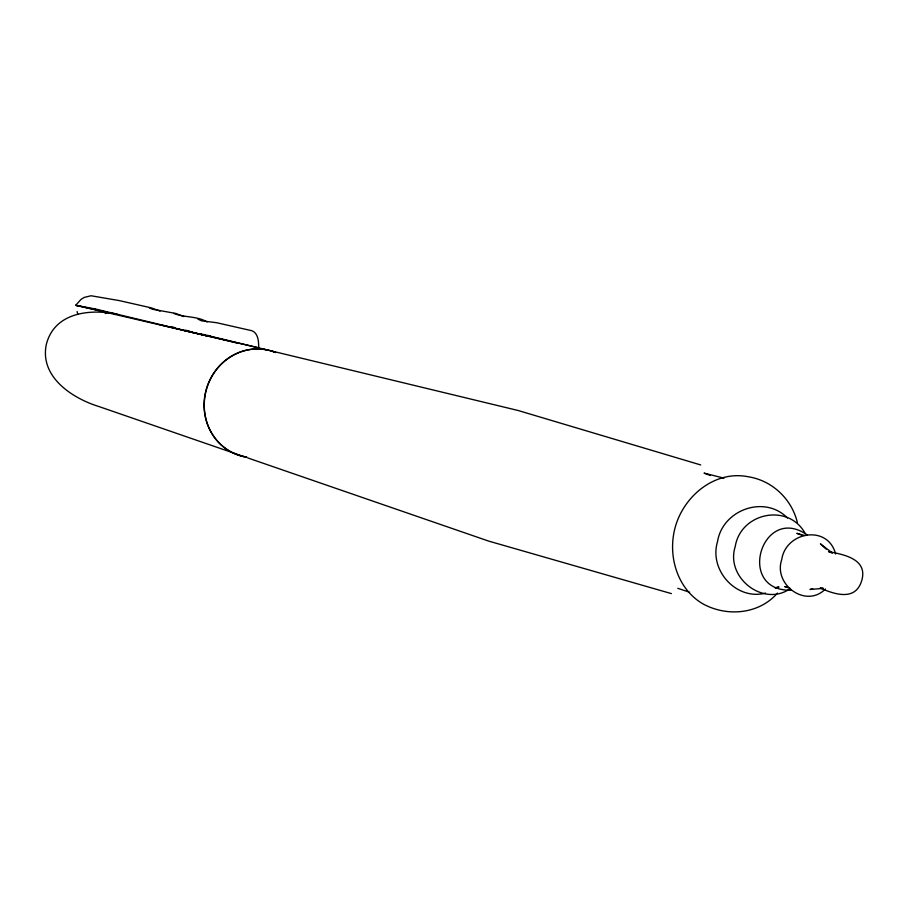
<?xml version="1.0" encoding="UTF-8"?>
<svg xmlns="http://www.w3.org/2000/svg" width="908" height="908" viewBox="0 0 908 908"><rect width="100%" height="100%" fill="white"/><g stroke="black" fill="none" stroke-linecap="round" stroke-linejoin="round"><path stroke-width="1.36" d="M825.417 588.986C805.986 608.848 773.071 584.514 781.743 559.566C785.806 531.509 828.028 524.256 835.61 554.028M777.475 593.06C759.145 614.217 727.331 617.031 703.405 604.115C678.14 589.837 668.209 558.182 674.338 530.805C681.443 498.004 713.665 469.731 748.328 476.768C772.197 480.536 791.685 498.991 797.337 522.429M788.893 589.564C761.948 606.465 725.356 576.898 735.23 546.559C740.622 512.668 788.076 502.828 804.953 533.041M105.169 313.578L107.553 312.375L75.727 305.292L80.971 299.424L84.149 297.438L91.05 295.758L119.277 300.593L151.432 307.903L160.092 311.115M812.717 588.815L809.97 589.485L823.102 588.373M778.803 586.977L775.057 587.885L778.792 587.09M765.592 593.106C736.547 600.824 708.796 570.326 717.513 541.679C722.496 509.797 764.604 494.497 787.486 518.025M823 588.191L820.174 588.043C836.03 594.99 856.369 601.164 862.044 579.486C867.276 558.738 843.26 554.459 828.527 551.565L832.488 553.051L820.423 543.869L826.178 549.124M787.123 586.727L784.637 586.602L789.983 588.259M790.879 590.234C735.264 591.131 762.153 503.089 807.45 535.084M117.018 314.077C89.211 308.811 54.378 312.454 46.274 344.62C39.589 377.058 72.492 398.43 99.097 406.602L243.957 456.611M184.721 330.625L258.735 347.843C258.655 341.862 258.451 333.349 251.936 330.739L216.581 322.703L201.565 320.842L197.876 319.071M159.638 324.667L238.463 343.349M170.409 326.551L174.518 327.538M185.493 330.194L189.613 331.182M200.589 333.838L267.815 350.068M271.674 350.999L518.116 410.495L700.704 464.941M207.83 335.404L210.542 336.062M724.039 478.175L704.052 473.113L710.408 475.531M804.908 535.55L796.827 533.325L801.469 535.073M671.375 593.605L488.572 541.066L247.725 457.916M677.788 588.305L689.569 592.232M183.768 316.574L175.834 313.442L152.34 309.219L149.309 307.835M207.172 321.943C197.013 315.893 184.358 317.698 173.791 313.464M77.101 311.512L77.736 314.168M246.772 457.144A54.616 51.2 -73.7 0 1 206.354 389.793A54.616 51.2 -73.7 0 1 275.68 352.508M246.579 457.076A54.605 51.189 -73.7 0 1 206.173 389.736A54.605 51.189 -73.7 0 1 275.487 352.463M95.17 308.936L75.727 305.292L208.976 336.312L95.17 308.936"/></g></svg>
